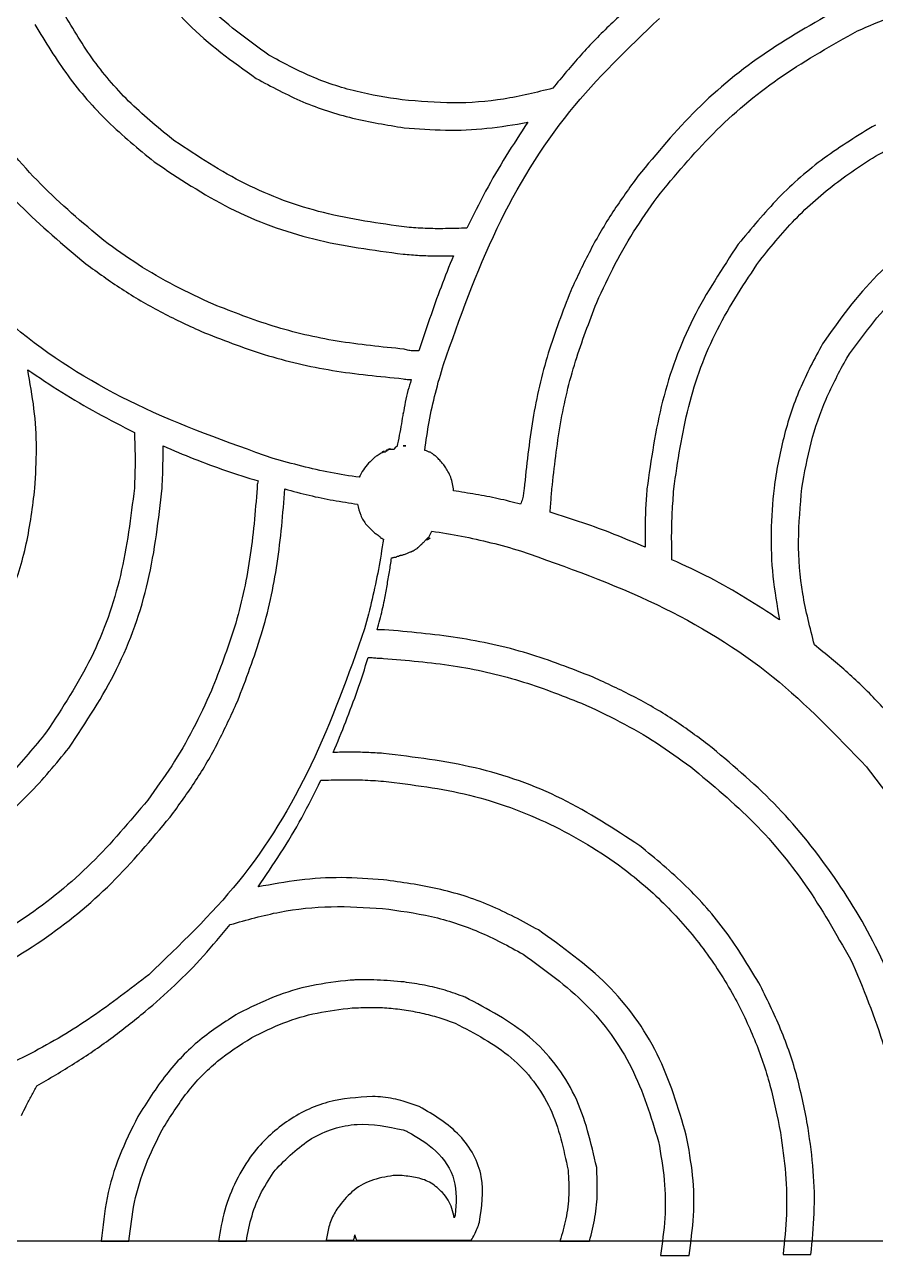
# Model space of a CAD drawing. Extents: x 0 to 371, y 0 to 260.
# Drawn here: x 217.05 to 242.17, y 0.24 to 36.57 of the extents above; entities that cross this region are included whole.
import ezdxf

# ---------------------------------------------------------------- set-up
doc = ezdxf.new("R2010")
doc.units = 0
doc.layers.add('Layer_1', color=7, linetype='CONTINUOUS')

msp = doc.modelspace()

# ---------------------------------------------------------------- linework, layer by layer
at = {"layer": 'Layer_1', "color": 7}
for points in [[(0.02646, 259.95312), (370.443122, 259.95312), (370.443122, 0.661457), (0.02646, 0.661457)], [(221.138954, 24.130001)], [(227.750436, 24.005462)], [(227.753537, 23.99771)], [(227.858957, 24.05042)], [(228.229477, 24.130001), (228.309059, 24.130001), (228.229477, 24.130001)], [(227.673955, 23.971354)], [(224.737184, 22.859795)], [(229.023227, 21.404587)], [(227.065207, 8.371273)], [(227.32824, 4.929623)]]:
    msp.add_lwpolyline(points, close=True, dxfattribs=at)
for points in [[(228.229477, 25.082398), (228.229477, 25.108753)], [(227.964894, 24.024065), (227.938539, 24.024065), (227.912184, 24.024065), (227.885829, 24.024065), (227.858957, 24.024065)], [(228.890936, 23.99771), (228.86458, 23.99771)], [(227.673955, 23.944999), (227.6476, 23.944999)], [(229.261455, 23.759481), (229.181874, 23.839063)], [(229.711041, 22.807085), (229.711041, 22.859795)], [(228.996872, 21.457813), (229.076453, 21.61646)], [(228.679578, 21.140003), (228.758644, 21.219585)], [(228.86458, 21.325521), (228.944162, 21.404587)], [(227.885829, 20.82271), (227.912184, 20.82271)], [(228.150412, 20.902291), (228.176767, 20.902291)], [(228.44135, 21.007712), (228.467705, 21.007712)], [(227.673955, 18.706043), (227.462082, 18.706043)], [(228.705934, 4.630416), (228.229477, 4.789063)], [(228.203122, 2.592815), (227.938539, 2.592815)], [(226.033745, 1.084896), (225.954164, 0.688021), (226.774269, 0.688021)], [(219.313225, 0.661666), (220.133331, 0.661666)], [(222.779164, 0.661666), (223.599269, 0.661666)], [(226.85385, 0.688021), (228.150412, 0.688021), (230.240207, 0.688021)], [(232.859686, 0.661666), (233.733017, 0.661666)], [(235.823328, 0.23792), (236.669789, 0.23792)], [(239.447914, 0.264791), (240.268019, 0.264791)]]:
    msp.add_lwpolyline(points, dxfattribs=at)
for points, knots in [([(224.260727, 35.665731), (223.618998, 36.129403), (222.351587, 37.04515), (220.94539, 38.972562), (220.492535, 40.453548), (220.265622, 41.195626)], [0, 0, 0, 0, 2.366487, 4.673792, 6.990994, 6.990994, 6.990994, 6.990994]), ([(219.524583, 41.036979), (219.771754, 40.220395), (220.263541, 38.595669), (221.793268, 36.474967), (223.185247, 35.481204), (223.890207, 34.977918)], [0, 0, 0, 0, 2.548266, 5.070183, 7.657964, 7.657964, 7.657964, 7.657964]), ([(241.644162, 36.380416), (242.314781, 36.667458), (243.689442, 37.255848), (245.933639, 37.739263), (247.483323, 37.82412), (248.26908, 37.867147)], [0, 0, 0, 0, 2.184858, 4.4786, 6.837881, 6.837881, 6.837881, 6.837881]), ([(235.294162, 37.411878), (234.979268, 37.13755), (234.344707, 36.584734), (233.460441, 35.6731), (232.919631, 35.016412), (232.648328, 34.686979)], [0, 0, 0, 0, 1.252549, 2.524089, 3.804093, 3.804093, 3.804093, 3.804093]), ([(241.273642, 37.12094), (240.486334, 36.683778), (238.923715, 35.816117), (236.845583, 34.123479), (235.720469, 32.767216), (235.16187, 32.093856)], [0, 0, 0, 0, 2.69884, 5.356551, 7.977118, 7.977118, 7.977118, 7.977118]), ([(221.482602, 33.125835), (221.043203, 33.483918), (220.170954, 34.194746), (219.057837, 35.470557), (218.486953, 36.430081), (218.201666, 36.909583)], [0, 0, 0, 0, 1.698781, 3.372238, 5.043883, 5.043883, 5.043883, 5.043883]), ([(229.420102, 26.537606), (229.902134, 27.898107), (230.835261, 30.531796), (232.970792, 34.050772), (234.873008, 35.868154), (235.796457, 36.75042)], [0, 0, 0, 0, 4.325799, 8.373986, 12.193383, 12.193383, 12.193383, 12.193383]), ([(217.355206, 36.565418), (217.66655, 36.052822), (218.288137, 35.029443), (219.481607, 33.666968), (220.408335, 32.901851), (220.87437, 32.517086)], [0, 0, 0, 0, 1.797007, 3.587655, 5.399073, 5.399073, 5.399073, 5.399073]), ([(235.823328, 31.591045), (236.360459, 32.23057), (237.440962, 33.517052), (239.416308, 35.130839), (240.898528, 35.962199), (241.644162, 36.380416)], [0, 0, 0, 0, 2.50194, 5.032952, 7.595052, 7.595052, 7.595052, 7.595052]), ([(219.392291, 30.189063), (218.752802, 30.726188), (217.466407, 31.806667), (215.852886, 33.78209), (215.021615, 35.26427), (214.603436, 36.009896)], [0, 0, 0, 0, 2.50184, 5.032695, 7.594725, 7.594725, 7.594725, 7.594725]), ([(213.836041, 35.613021), (214.275021, 34.825479), (215.146415, 33.262174), (216.844648, 31.19034), (218.194537, 30.060733), (218.863124, 29.501249)], [0, 0, 0, 0, 2.701851, 5.363294, 7.97507, 7.97507, 7.97507, 7.97507]), ([(228.203122, 34.342815), (227.744226, 34.415351), (226.824034, 34.560803), (225.490912, 35.002933), (224.670186, 35.445123), (224.260727, 35.665731)], [0, 0, 0, 0, 1.392508, 2.792299, 4.185934, 4.185934, 4.185934, 4.185934]), ([(223.890207, 34.977918), (224.343372, 34.734356), (225.250634, 34.246732), (226.728452, 33.76621), (227.746533, 33.603904), (228.255832, 33.52271)], [0, 0, 0, 0, 1.541296, 3.085767, 4.63181, 4.63181, 4.63181, 4.63181]), ([(232.648328, 34.686979), (232.166867, 34.566891), (231.202302, 34.326305), (229.701514, 34.216217), (228.704342, 34.300467), (228.203122, 34.342815)], [0, 0, 0, 0, 1.486843, 2.978759, 4.486519, 4.486519, 4.486519, 4.486519]), ([(238.7601, 29.60667), (239.117535, 30.045231), (239.827167, 30.915925), (241.114594, 32.009113), (242.451685, 32.876529), (243.817836, 33.521935), (245.167892, 33.984651), (246.099511, 34.170718), (246.565308, 34.263749)], [0, 0, 0, 0, 1.694248, 3.363666, 5.041543, 6.462724, 7.886535, 9.310269, 9.310269, 9.310269, 9.310269]), ([(228.255832, 33.52271), (228.663163, 33.490974), (229.477543, 33.427525), (230.703111, 33.479904), (231.506553, 33.614316), (231.907289, 33.681356)], [0, 0, 0, 0, 1.225051, 2.449256, 3.667467, 3.667467, 3.667467, 3.667467]), ([(231.907289, 33.681356), (231.689961, 33.350791), (231.252814, 32.685868), (230.647952, 31.645885), (230.288861, 30.92356), (230.107916, 30.559583)], [0, 0, 0, 0, 1.186723, 2.387057, 3.606243, 3.606243, 3.606243, 3.606243]), ([(242.173328, 33.602291), (241.660732, 33.290947), (240.637353, 32.669359), (239.274879, 31.47589), (238.509761, 30.549162), (238.124997, 30.083126)], [0, 0, 0, 0, 1.797007, 3.587655, 5.399073, 5.399073, 5.399073, 5.399073]), ([(228.335414, 30.585938), (227.509879, 30.699431), (225.871207, 30.924713), (223.531442, 31.782375), (222.163653, 32.679258), (221.482602, 33.125835)], [0, 0, 0, 0, 2.49587, 4.954257, 7.392288, 7.392288, 7.392288, 7.392288]), ([(220.87437, 32.517086), (221.602806, 32.031669), (223.065216, 31.057143), (225.581915, 30.141462), (227.34257, 29.909191), (228.229477, 29.792188)], [0, 0, 0, 0, 2.619823, 5.259568, 7.939077, 7.939077, 7.939077, 7.939077]), ([(235.16187, 32.093856), (234.910302, 31.746222), (234.401083, 31.04255), (233.736199, 29.909324), (233.364214, 29.109149), (233.177495, 28.707499)], [0, 0, 0, 0, 1.286898, 2.604908, 3.933251, 3.933251, 3.933251, 3.933251]), ([(233.944374, 28.363335), (234.120293, 28.745236), (234.470267, 29.504989), (235.099737, 30.585209), (235.583004, 31.25698), (235.823328, 31.591045)], [0, 0, 0, 0, 1.260981, 2.508592, 3.742754, 3.742754, 3.742754, 3.742754]), ([(246.671245, 31.511979), (245.854127, 31.26991), (244.225963, 30.787571), (242.109288, 29.247555), (241.115556, 27.852843), (240.612183, 27.146354)], [0, 0, 0, 0, 2.544261, 5.069616, 7.661989, 7.661989, 7.661989, 7.661989]), ([(230.107916, 30.559583), (229.897949, 30.552683), (229.487886, 30.539209), (228.896098, 30.541844), (228.515929, 30.571741), (228.335414, 30.585938)], [0, 0, 0, 0, 0.630268, 1.230909, 1.773971, 1.773971, 1.773971, 1.773971]), ([(241.326352, 26.723124), (241.790024, 27.364854), (242.705771, 28.632265), (244.633183, 30.038461), (246.114169, 30.491317), (246.856247, 30.718229)], [0, 0, 0, 0, 2.366487, 4.673792, 6.990994, 6.990994, 6.990994, 6.990994]), ([(222.620517, 28.310624), (222.238581, 28.486514), (221.478751, 28.836432), (220.398253, 29.465549), (219.726393, 29.948768), (219.392291, 30.189063)], [0, 0, 0, 0, 1.261043, 2.508744, 3.74294, 3.74294, 3.74294, 3.74294]), ([(224.393019, 23.759481), (223.032519, 24.241513), (220.398829, 25.17464), (216.879853, 27.310171), (215.062472, 29.212387), (214.180206, 30.135837)], [0, 0, 0, 0, 4.325799, 8.373986, 12.193383, 12.193383, 12.193383, 12.193383]), ([(228.229477, 29.792188), (228.390726, 29.777913), (228.716709, 29.749056), (229.211279, 29.739447), (229.543819, 29.739124), (229.711041, 29.738962)], [0, 0, 0, 0, 0.485499, 0.981492, 1.483198, 1.483198, 1.483198, 1.483198]), ([(238.124997, 30.083126), (237.65321, 29.369055), (236.702606, 27.930271), (235.797646, 25.461966), (235.550769, 23.731282), (235.426453, 22.859795)], [0, 0, 0, 0, 2.561757, 5.161691, 7.79882, 7.79882, 7.79882, 7.79882]), ([(218.863124, 29.501249), (219.2108, 29.249676), (219.914585, 28.740427), (221.048021, 28.075609), (221.848307, 27.703599), (222.249997, 27.516874)], [0, 0, 0, 0, 1.287007, 2.605232, 3.933695, 3.933695, 3.933695, 3.933695]), ([(229.711041, 29.738962), (229.587731, 29.43359), (229.34042, 28.821131), (229.005452, 27.884688), (228.799503, 27.252406), (228.696115, 26.934997)], [0, 0, 0, 0, 0.987907, 1.981362, 2.982816, 2.982816, 2.982816, 2.982816]), ([(236.220203, 22.859795), (236.33903, 23.675882), (236.57448, 25.292919), (237.419117, 27.601838), (238.314879, 28.941043), (238.7601, 29.60667)], [0, 0, 0, 0, 2.47089, 4.895949, 7.292382, 7.292382, 7.292382, 7.292382]), ([(233.177495, 28.707499), (232.941887, 28.099225), (232.46409, 26.865684), (232.014388, 24.897503), (231.873028, 23.545376), (231.801352, 22.859795)], [0, 0, 0, 0, 1.955124, 3.964862, 6.031996, 6.031996, 6.031996, 6.031996]), ([(232.621457, 22.859795), (232.693174, 23.503917), (232.834888, 24.776716), (233.273558, 26.626763), (233.722966, 27.790167), (233.944374, 28.363335)], [0, 0, 0, 0, 1.943386, 3.84017, 5.682105, 5.682105, 5.682105, 5.682105]), ([(228.255832, 26.987708), (227.594448, 27.052356), (226.288681, 27.17999), (224.391929, 27.617488), (223.20464, 28.082062), (222.620517, 28.310624)], [0, 0, 0, 0, 1.992577, 3.933933, 5.813998, 5.813998, 5.813998, 5.813998]), ([(222.249997, 27.516874), (222.871285, 27.272401), (224.133061, 26.7759), (226.146438, 26.312876), (227.530414, 26.180992), (228.229477, 26.114376)], [0, 0, 0, 0, 2.001114, 4.064071, 6.169655, 6.169655, 6.169655, 6.169655]), ([(228.696115, 26.934997), (228.644682, 26.93521), (228.54353, 26.935627), (228.39429, 26.944899), (228.301206, 26.973679), (228.255832, 26.987708)], [0, 0, 0, 0, 0.154455, 0.303766, 0.445764, 0.445764, 0.445764, 0.445764]), ([(240.612183, 27.146354), (240.375053, 26.703989), (239.90049, 25.818696), (239.434554, 24.377753), (239.16296, 22.958909), (239.073601, 21.585466), (239.117811, 20.279628), (239.267336, 19.424068), (239.341977, 18.996982)], [0, 0, 0, 0, 1.503159, 3.008232, 4.52133, 5.826733, 7.130292, 8.429636, 8.429636, 8.429636, 8.429636]), ([(228.86458, 23.99771), (228.90525, 24.280496), (228.987051, 24.849277), (229.173253, 25.697786), (229.337416, 26.256296), (229.420102, 26.537606)], [0, 0, 0, 0, 0.856909, 1.723537, 2.60302, 2.60302, 2.60302, 2.60302]), ([(240.003435, 22.886666), (240.082803, 23.334451), (240.241507, 24.229846), (240.684647, 25.524543), (241.112802, 26.324254), (241.326352, 26.723124)], [0, 0, 0, 0, 1.363155, 2.725773, 4.081693, 4.081693, 4.081693, 4.081693]), ([(217.355206, 22.886666), (217.378157, 23.276509), (217.424087, 24.056642), (217.349924, 25.228106), (217.212094, 25.995911), (217.143333, 26.37896)], [0, 0, 0, 0, 1.170859, 2.343057, 3.510053, 3.510053, 3.510053, 3.510053]), ([(217.143333, 26.37896), (217.475735, 26.15437), (218.144721, 25.702365), (219.199081, 25.089252), (219.926098, 24.715148), (220.291977, 24.526876)], [0, 0, 0, 0, 1.203234, 2.421602, 3.655967, 3.655967, 3.655967, 3.655967]), ([(228.229477, 26.114376), (228.255785, 26.107269), (228.307809, 26.093215), (228.388244, 26.088168), (228.441252, 26.08807), (228.467705, 26.088021)], [0, 0, 0, 0, 0.081549, 0.161265, 0.240673, 0.240673, 0.240673, 0.240673]), ([(228.467705, 26.088021), (228.434057, 25.979927), (228.366079, 25.761551), (228.287597, 25.425386), (228.24889, 25.19696), (228.229477, 25.082398)], [0, 0, 0, 0, 0.339555, 0.685981, 1.034528, 1.034528, 1.034528, 1.034528]), ([(228.229477, 25.108753), (228.211637, 25.00032), (228.175281, 24.779338), (228.117928, 24.443418), (228.069149, 24.21778), (228.044475, 24.103646)], [0, 0, 0, 0, 0.329686, 0.671879, 1.022149, 1.022149, 1.022149, 1.022149]), ([(220.291977, 24.526876), (220.299023, 24.342044), (220.313035, 23.974447), (220.313301, 23.42733), (220.299035, 23.065619), (220.291977, 22.886666)], [0, 0, 0, 0, 0.554872, 1.103538, 1.64078, 1.64078, 1.64078, 1.64078]), ([(221.112083, 22.886666), (221.119238, 23.021521), (221.133749, 23.295007), (221.138657, 23.709668), (221.138854, 23.989238), (221.138954, 24.130001)], [0, 0, 0, 0, 0.405094, 0.821528, 1.24383, 1.24383, 1.24383, 1.24383]), ([(221.138954, 24.130001), (221.441041, 24.001062), (222.047971, 23.742009), (222.983606, 23.396764), (223.62176, 23.198142), (223.943434, 23.098023)], [0, 0, 0, 0, 0.985276, 1.979536, 2.990115, 2.990115, 2.990115, 2.990115]), ([(227.858957, 24.024065), (227.850487, 24.023915), (227.834848, 24.023639), (227.821324, 24.024811), (227.791708, 24.019048), (227.801065, 24.021963), (227.802857, 24.023511), (227.808001, 24.024344), (227.802467, 24.023479), (227.800272, 24.021965), (227.797855, 24.0213), (227.796579, 24.020831), (227.796276, 24.020585), (227.795862, 24.020419), (227.795384, 24.020308), (227.794885, 24.02008), (227.789623, 24.018563), (227.779386, 24.016152), (227.766095, 24.008165), (227.750121, 23.998732), (227.750582, 23.978428), (227.736222, 23.971979), (227.719575, 23.97185), (227.711625, 23.95315), (227.692309, 23.944286), (227.680562, 23.944743), (227.673955, 23.944999)], [0, 0, 0, 0, 0.023659, 0.043681, 0.06113, 0.064133, 0.067099, 0.070005, 0.073174, 0.076559, 0.079844, 0.080226, 0.080621, 0.081001, 0.081549, 0.082093, 0.082637, 0.097967, 0.113164, 0.12974, 0.149594, 0.164215, 0.171247, 0.198222, 0.21345, 0.233018, 0.233018, 0.233018, 0.233018]), ([(227.750436, 24.005462), (227.747296, 24.006524), (227.740188, 24.008928), (227.734139, 24.003331), (227.723213, 23.996066), (227.736109, 23.999161), (227.742251, 24.001867), (227.747691, 24.004256), (227.750436, 24.005462)], [0, 0, 0, 0, 0.009135, 0.020682, 0.02688, 0.034898, 0.043384, 0.052031, 0.052031, 0.052031, 0.052031]), ([(227.753537, 23.99771), (227.755515, 23.999215), (227.762261, 24.004347), (227.771992, 24.011796), (227.805054, 24.02304), (227.776889, 24.015599), (227.768707, 24.010562), (227.746722, 24.009159), (227.752014, 24.003589), (227.753329, 24.00108), (227.75346, 23.998953), (227.753537, 23.99771)], [0, 0, 0, 0, 0.007288, 0.024856, 0.046711, 0.061893, 0.077315, 0.092996, 0.09527, 0.097879, 0.101547, 0.101547, 0.101547, 0.101547]), ([(227.858957, 24.05042), (227.84962, 24.048619), (227.830274, 24.044887), (227.811989, 24.030256), (227.764401, 24.021077), (227.811989, 24.030256), (227.830274, 24.044887), (227.84962, 24.048619), (227.858957, 24.05042)], [0, 0, 0, 0, 0.027249, 0.056458, 0.083707, 0.110956, 0.140165, 0.167414, 0.167414, 0.167414, 0.167414]), ([(228.044475, 24.103646), (228.035346, 24.103581), (228.0147, 24.103435), (227.981952, 24.074141), (227.971599, 24.043749), (227.964894, 24.024065)], [0, 0, 0, 0, 0.02668, 0.060339, 0.122216, 0.122216, 0.122216, 0.122216]), ([(229.023227, 23.944999), (229.007534, 23.946502), (228.976837, 23.94944), (228.934629, 23.973842), (228.906273, 23.989332), (228.890936, 23.99771)], [0, 0, 0, 0, 0.046711, 0.09137, 0.143979, 0.143979, 0.143979, 0.143979]), ([(226.932916, 23.20396), (226.65001, 23.246249), (226.080878, 23.331323), (225.235406, 23.528418), (224.674722, 23.682211), (224.393019, 23.759481)], [0, 0, 0, 0, 0.857836, 1.725739, 2.602112, 2.602112, 2.602112, 2.602112]), ([(227.6476, 23.944999), (227.623288, 23.934625), (227.57693, 23.914844), (227.517871, 23.875248), (227.474922, 23.839493), (227.432803, 23.833155), (227.408134, 23.810485), (227.334482, 23.737797), (227.201828, 23.622112), (227.046874, 23.427421), (226.971316, 23.279259), (226.932916, 23.20396)], [0, 0, 0, 0, 0.078998, 0.150632, 0.214077, 0.241619, 0.274515, 0.311244, 0.554529, 0.799412, 1.052488, 1.052488, 1.052488, 1.052488]), ([(227.673955, 23.971354), (227.665468, 23.971162), (227.65009, 23.970815), (227.628166, 23.968535), (227.61387, 23.937426), (227.643402, 23.950991), (227.653115, 23.966688), (227.666767, 23.969745), (227.673955, 23.971354)], [0, 0, 0, 0, 0.025443, 0.046097, 0.066254, 0.086959, 0.105574, 0.126279, 0.126279, 0.126279, 0.126279]), ([(229.181874, 23.839063), (229.174825, 23.840457), (229.161439, 23.843106), (229.149822, 23.861733), (229.121482, 23.863802), (229.102394, 23.895543), (229.066021, 23.920814), (229.038429, 23.936408), (229.023227, 23.944999)], [0, 0, 0, 0, 0.020705, 0.03932, 0.060025, 0.098199, 0.140845, 0.193164, 0.193164, 0.193164, 0.193164]), ([(229.526039, 23.415833), (229.499907, 23.45772), (229.448754, 23.539715), (229.360762, 23.655287), (229.294796, 23.7245), (229.261455, 23.759481)], [0, 0, 0, 0, 0.148072, 0.289855, 0.434751, 0.434751, 0.434751, 0.434751]), ([(229.711041, 22.859795), (229.700658, 22.927731), (229.680466, 23.059851), (229.622531, 23.24979), (229.557929, 23.360956), (229.526039, 23.415833)], [0, 0, 0, 0, 0.206158, 0.400933, 0.590822, 0.590822, 0.590822, 0.590822]), ([(215.873642, 18.176876), (216.132844, 18.664975), (216.651247, 19.641169), (217.150083, 21.236172), (217.286718, 22.335588), (217.355206, 22.886666)], [0, 0, 0, 0, 1.655747, 3.311482, 4.975489, 4.975489, 4.975489, 4.975489]), ([(220.291977, 22.886666), (220.185055, 22.021914), (219.972446, 20.302401), (219.108543, 17.837075), (218.167427, 16.402944), (217.69937, 15.68969)], [0, 0, 0, 0, 2.61027, 5.190383, 7.743212, 7.743212, 7.743212, 7.743212]), ([(218.360829, 15.213749), (218.862196, 15.972693), (219.869917, 17.498126), (220.79918, 20.126069), (221.007329, 21.96247), (221.112083, 22.886666)], [0, 0, 0, 0, 2.72216, 5.471392, 8.25676, 8.25676, 8.25676, 8.25676]), ([(223.917079, 22.886666), (223.859569, 22.183771), (223.746223, 20.798417), (223.30267, 18.7829), (222.809979, 17.52586), (222.567291, 16.90667)], [0, 0, 0, 0, 2.114592, 4.167705, 6.160756, 6.160756, 6.160756, 6.160756]), ([(223.943434, 23.098023), (223.936361, 23.074052), (223.922968, 23.028658), (223.916954, 22.957212), (223.917036, 22.910804), (223.917079, 22.886666)], [0, 0, 0, 0, 0.074783, 0.141618, 0.214059, 0.214059, 0.214059, 0.214059]), ([(240.373955, 18.256458), (240.245178, 18.757557), (239.986975, 19.762278), (239.860576, 21.326669), (239.955717, 22.365586), (240.003435, 22.886666)], [0, 0, 0, 0, 1.550462, 3.108724, 4.676749, 4.676749, 4.676749, 4.676749]), ([(223.334686, 16.589376), (223.586313, 17.23944), (224.098037, 18.561444), (224.559842, 20.674103), (224.677634, 22.125865), (224.737184, 22.859795)], [0, 0, 0, 0, 2.089101, 4.248504, 6.456336, 6.456336, 6.456336, 6.456336]), ([(224.737184, 22.859795), (224.974599, 22.794554), (225.446418, 22.664899), (226.16333, 22.522067), (226.641827, 22.447405), (226.880205, 22.41021)], [0, 0, 0, 0, 0.738448, 1.467523, 2.191318, 2.191318, 2.191318, 2.191318]), ([(231.695416, 22.41021), (231.475519, 22.466745), (231.03815, 22.579192), (230.373842, 22.700481), (229.931636, 22.771605), (229.711041, 22.807085)], [0, 0, 0, 0, 0.680934, 1.354363, 2.024705, 2.024705, 2.024705, 2.024705]), ([(231.801352, 22.859795), (231.794004, 22.813175), (231.778659, 22.715814), (231.757755, 22.561816), (231.716764, 22.462128), (231.695416, 22.41021)], [0, 0, 0, 0, 0.141731, 0.295991, 0.463645, 0.463645, 0.463645, 0.463645]), ([(232.568747, 22.171981), (232.575927, 22.250973), (232.590097, 22.406864), (232.5995, 22.636727), (232.614261, 22.786685), (232.621457, 22.859795)], [0, 0, 0, 0, 0.237922, 0.469539, 0.689887, 0.689887, 0.689887, 0.689887]), ([(235.426453, 22.859795), (235.41218, 22.674025), (235.38336, 22.298935), (235.373618, 21.72505), (235.373359, 21.337614), (235.373227, 21.140003)], [0, 0, 0, 0, 0.558832, 1.128345, 1.721211, 1.721211, 1.721211, 1.721211]), ([(236.166977, 20.769999), (236.16161, 21.00547), (236.150965, 21.472534), (236.172549, 22.169709), (236.204355, 22.630289), (236.220203, 22.859795)], [0, 0, 0, 0, 0.706495, 1.401353, 2.091496, 2.091496, 2.091496, 2.091496]), ([(226.880205, 22.41021), (226.906141, 22.299742), (226.957474, 22.081101), (227.135844, 21.789293), (227.300395, 21.639141), (227.383017, 21.563749)], [0, 0, 0, 0, 0.338897, 0.670753, 1.005416, 1.005416, 1.005416, 1.005416]), ([(235.373227, 21.140003), (235.07114, 21.268942), (234.46421, 21.527996), (233.528575, 21.87324), (232.890421, 22.071862), (232.568747, 22.171981)], [0, 0, 0, 0, 0.985276, 1.979536, 2.990115, 2.990115, 2.990115, 2.990115]), ([(227.383017, 21.563749), (227.40094, 21.553063), (227.437739, 21.531123), (227.486942, 21.490439), (227.52374, 21.468499), (227.541664, 21.457813)], [0, 0, 0, 0, 0.062524, 0.128366, 0.19089, 0.19089, 0.19089, 0.19089]), ([(227.541664, 21.457813), (227.543444, 21.448968), (227.547075, 21.430937), (227.567604, 21.410123), (227.592277, 21.405008), (227.614878, 21.400382), (227.627117, 21.382433), (227.640543, 21.379679), (227.6476, 21.378231)], [0, 0, 0, 0, 0.026718, 0.054471, 0.081101, 0.101932, 0.12073, 0.141561, 0.141561, 0.141561, 0.141561]), ([(228.944162, 21.404587), (228.952172, 21.411555), (228.966144, 21.423709), (228.991231, 21.435314), (228.99507, 21.450626), (228.996872, 21.457813)], [0, 0, 0, 0, 0.032151, 0.056079, 0.077242, 0.077242, 0.077242, 0.077242]), ([(229.076453, 21.61646), (229.367907, 21.568703), (229.95339, 21.472766), (230.828465, 21.281858), (231.405217, 21.117354), (231.695416, 21.034583)], [0, 0, 0, 0, 0.885956, 1.779741, 2.684897, 2.684897, 2.684897, 2.684897]), ([(227.6476, 21.378231), (227.600088, 21.080552), (227.505327, 20.486839), (227.319244, 19.604091), (227.167863, 19.023201), (227.092079, 18.732398)], [0, 0, 0, 0, 0.904256, 1.803509, 2.704986, 2.704986, 2.704986, 2.704986]), ([(228.467705, 21.007712), (228.474737, 21.009195), (228.488133, 21.012022), (228.499991, 21.03026), (228.520428, 21.034661), (228.540961, 21.038639), (228.552921, 21.057211), (228.578991, 21.059306), (228.598327, 21.082093), (228.62569, 21.094432), (228.652496, 21.103561), (228.653169, 21.118381), (228.656432, 21.121417), (228.660703, 21.126719), (228.66622, 21.133752), (228.674033, 21.138095), (228.678322, 21.139571), (228.679578, 21.140003)], [0, 0, 0, 0, 0.02075, 0.039535, 0.060285, 0.081116, 0.099914, 0.120745, 0.153576, 0.183201, 0.216031, 0.220906, 0.224848, 0.228851, 0.241529, 0.251156, 0.255144, 0.255144, 0.255144, 0.255144]), ([(228.758644, 21.219585), (228.765782, 21.22145), (228.780991, 21.225425), (228.793549, 21.249258), (228.805939, 21.274194), (228.834868, 21.277377), (228.845282, 21.303719), (228.857551, 21.31758), (228.86458, 21.325521)], [0, 0, 0, 0, 0.021163, 0.045091, 0.077242, 0.098331, 0.12232, 0.154496, 0.154496, 0.154496, 0.154496]), ([(229.023227, 21.404587), (229.011942, 21.397105), (228.988526, 21.381582), (228.957092, 21.377074), (228.899573, 21.344943), (228.953387, 21.360893), (228.979581, 21.381682), (229.007335, 21.396247), (229.023227, 21.404587)], [0, 0, 0, 0, 0.038651, 0.080194, 0.118845, 0.147392, 0.18604, 0.237816, 0.237816, 0.237816, 0.237816]), ([(227.462082, 18.706043), (227.488487, 18.803003), (227.541171, 18.996465), (227.615352, 19.286856), (227.683558, 19.622406), (227.752102, 19.99939), (227.826688, 20.413238), (227.866329, 20.687699), (227.885829, 20.82271)], [0, 0, 0, 0, 0.301481, 0.601541, 0.89892, 1.328444, 1.751103, 2.160308, 2.160308, 2.160308, 2.160308]), ([(227.912184, 20.82271), (227.922994, 20.829669), (227.945083, 20.84389), (227.982066, 20.850564), (228.019808, 20.843066), (228.041653, 20.869725), (228.069924, 20.877079), (228.093954, 20.870111), (228.107954, 20.886106), (228.125159, 20.897116), (228.141677, 20.900501), (228.150412, 20.902291)], [0, 0, 0, 0, 0.038178, 0.078011, 0.11137, 0.143641, 0.170818, 0.197213, 0.207761, 0.231369, 0.25786, 0.25786, 0.25786, 0.25786]), ([(228.176767, 20.902291), (228.205501, 20.911362), (228.265328, 20.930248), (228.356259, 20.959666), (228.413048, 20.991731), (228.44135, 21.007712)], [0, 0, 0, 0, 0.090462, 0.188349, 0.285605, 0.285605, 0.285605, 0.285605]), ([(231.695416, 21.034583), (233.055963, 20.552509), (235.689801, 19.61928), (239.208921, 17.483535), (241.026432, 15.581202), (241.908745, 14.657712)], [0, 0, 0, 0, 4.325973, 8.374502, 12.194088, 12.194088, 12.194088, 12.194088]), ([(239.341977, 18.996982), (239.011021, 19.214431), (238.34324, 19.653184), (237.287522, 20.255359), (236.54407, 20.596809), (236.166977, 20.769999)], [0, 0, 0, 0, 1.187923, 2.39691, 3.641322, 3.641322, 3.641322, 3.641322]), ([(227.092079, 18.732398), (226.610012, 17.37189), (225.676807, 14.738159), (223.540989, 11.219252), (221.638692, 9.401855), (220.715208, 8.519585)], [0, 0, 0, 0, 4.325848, 8.374167, 12.193656, 12.193656, 12.193656, 12.193656]), ([(233.838953, 17.303545), (233.200017, 17.553463), (231.902192, 18.061104), (229.823498, 18.513172), (228.39667, 18.641196), (227.673955, 18.706043)], [0, 0, 0, 0, 2.055861, 4.175921, 6.351989, 6.351989, 6.351989, 6.351989]), ([(243.09937, 15.610624), (242.826829, 15.925334), (242.277648, 16.559488), (241.370729, 17.449584), (240.708079, 17.985989), (240.373955, 18.256458)], [0, 0, 0, 0, 1.248722, 2.516229, 3.805333, 3.805333, 3.805333, 3.805333]), ([(226.166037, 15.081458), (226.28967, 15.384085), (226.538887, 15.99411), (226.894026, 16.925572), (227.095802, 17.564107), (227.197499, 17.885938)], [0, 0, 0, 0, 0.980759, 1.976982, 2.98933, 2.98933, 2.98933, 2.98933]), ([(227.197499, 17.885938), (227.248203, 17.884372), (227.347806, 17.881294), (227.497294, 17.864226), (227.596897, 17.861149), (227.6476, 17.859583)], [0, 0, 0, 0, 0.152124, 0.298834, 0.450958, 0.450958, 0.450958, 0.450958]), ([(227.6476, 17.859583), (228.335082, 17.801993), (229.691296, 17.688385), (231.661276, 17.252172), (232.890755, 16.772383), (233.494789, 16.536666)], [0, 0, 0, 0, 2.068543, 4.080667, 6.023912, 6.023912, 6.023912, 6.023912]), ([(237.22531, 15.31917), (236.878428, 15.575774), (236.178934, 16.093221), (235.04001, 16.750004), (234.24039, 17.118532), (233.838953, 17.303545)], [0, 0, 0, 0, 1.293676, 2.60872, 3.93451, 3.93451, 3.93451, 3.93451]), ([(222.567291, 16.90667), (222.391407, 16.524775), (222.041513, 15.765055), (221.41233, 14.684767), (220.929142, 14.01302), (220.688852, 13.67896)], [0, 0, 0, 0, 1.260923, 2.508409, 3.742495, 3.742495, 3.742495, 3.742495]), ([(221.350311, 13.176148), (221.60641, 13.527655), (222.120944, 14.233876), (222.784426, 15.377731), (223.150286, 16.183337), (223.334686, 16.589376)], [0, 0, 0, 0, 1.304167, 2.620229, 3.957614, 3.957614, 3.957614, 3.957614]), ([(233.494789, 16.536666), (233.87669, 16.360747), (234.636443, 16.010774), (235.716663, 15.381304), (236.388434, 14.898036), (236.722499, 14.657712)], [0, 0, 0, 0, 1.260981, 2.508592, 3.742754, 3.742754, 3.742754, 3.742754]), ([(217.69937, 15.68969), (217.341895, 15.251122), (216.632163, 14.380388), (215.344495, 13.28728), (214.007356, 12.419878), (212.641301, 11.774551), (211.291385, 11.312101), (210.359911, 11.12612), (209.894162, 11.033126)], [0, 0, 0, 0, 1.694336, 3.363942, 5.041931, 6.462934, 7.88643, 9.310004, 9.310004, 9.310004, 9.310004]), ([(243.733957, 0.264791), (243.780046, 1.317185), (243.871175, 3.398025), (243.368475, 6.434243), (242.369811, 9.181507), (240.9216, 11.548063), (239.248749, 13.632554), (237.895542, 14.760506), (237.22531, 15.31917)], [0, 0, 0, 0, 3.153481, 6.235204, 9.163737, 11.865588, 14.527031, 17.138807, 17.138807, 17.138807, 17.138807]), ([(214.312497, 11.694585), (214.825093, 12.005929), (215.848472, 12.627516), (217.210947, 13.820986), (217.976064, 14.747714), (218.360829, 15.213749)], [0, 0, 0, 0, 1.797007, 3.587655, 5.399073, 5.399073, 5.399073, 5.399073]), ([(227.6476, 15.054587), (227.482364, 15.063288), (227.154003, 15.08058), (226.659897, 15.097671), (226.331306, 15.086883), (226.166037, 15.081458)], [0, 0, 0, 0, 0.496432, 0.986522, 1.482459, 1.482459, 1.482459, 1.482459]), ([(235.21458, 12.329688), (234.464328, 12.822388), (232.956132, 13.812838), (230.36462, 14.724482), (228.556469, 14.944164), (227.6476, 15.054587)], [0, 0, 0, 0, 2.686007, 5.399548, 8.142009, 8.142009, 8.142009, 8.142009]), ([(236.722499, 14.657712), (237.362699, 14.125199), (238.653737, 13.051325), (240.261768, 11.069664), (241.093453, 9.584205), (241.51187, 8.836878)], [0, 0, 0, 0, 2.494116, 5.029675, 7.596818, 7.596818, 7.596818, 7.596818]), ([(241.908745, 14.657712), (242.334157, 14.106869), (243.188309, 13.000874), (244.273773, 11.182148), (244.84711, 9.887249), (245.136455, 9.233753)], [0, 0, 0, 0, 2.086879, 4.19008, 6.332929, 6.332929, 6.332929, 6.332929]), ([(223.943434, 11.112708), (224.169522, 11.443312), (224.624444, 12.108537), (225.251659, 13.155421), (225.613092, 13.89005), (225.795517, 14.260837)], [0, 0, 0, 0, 1.201479, 2.417555, 3.656841, 3.656841, 3.656841, 3.656841]), ([(225.795517, 14.260837), (226.000611, 14.267819), (226.412695, 14.281849), (227.030872, 14.277091), (227.442562, 14.248648), (227.6476, 14.234482)], [0, 0, 0, 0, 0.615627, 1.236946, 1.853412, 1.853412, 1.853412, 1.853412]), ([(227.6476, 14.234482), (228.500352, 14.129729), (230.192043, 13.921921), (232.591283, 13.035015), (234.529868, 11.878956), (236.014692, 10.592472), (237.116081, 9.315753), (237.97954, 7.976828), (238.626943, 6.61636), (239.09193, 5.266754), (239.27583, 4.332801), (239.368332, 3.863021)], [0, 0, 0, 0, 2.570323, 5.099017, 7.607718, 9.302053, 10.97166, 12.649648, 14.065342, 15.48327, 16.918325, 16.918325, 16.918325, 16.918325]), ([(220.688852, 13.67896), (220.151727, 13.039471), (219.071248, 11.753076), (217.095825, 10.139555), (215.613646, 9.308284), (214.868019, 8.890105)], [0, 0, 0, 0, 2.50184, 5.032695, 7.594725, 7.594725, 7.594725, 7.594725]), ([(215.238539, 8.149065), (216.026081, 8.588045), (217.589386, 9.459439), (219.66122, 11.157672), (220.790827, 12.507561), (221.350311, 13.176148)], [0, 0, 0, 0, 2.701851, 5.363294, 7.97507, 7.97507, 7.97507, 7.97507]), ([(238.733745, 8.281357), (238.422401, 8.793953), (237.800814, 9.817332), (236.607344, 11.179806), (235.680616, 11.944924), (235.21458, 12.329688)], [0, 0, 0, 0, 1.797007, 3.587655, 5.399073, 5.399073, 5.399073, 5.399073]), ([(227.6476, 11.324065), (227.233686, 11.354181), (226.407637, 11.414284), (225.163688, 11.339834), (224.350473, 11.18847), (223.943434, 11.112708)], [0, 0, 0, 0, 1.244147, 2.482945, 3.724377, 3.724377, 3.724377, 3.724377]), ([(232.224582, 9.842501), (231.752131, 10.100234), (230.80616, 10.616281), (229.252203, 11.101947), (228.183002, 11.249952), (227.6476, 11.324065)], [0, 0, 0, 0, 1.611777, 3.227193, 4.847462, 4.847462, 4.847462, 4.847462]), ([(223.123329, 10.001148), (223.608802, 10.138815), (224.582723, 10.414993), (226.102408, 10.572614), (227.115134, 10.509264), (227.621245, 10.477605)], [0, 0, 0, 0, 1.512074, 3.033414, 4.553238, 4.553238, 4.553238, 4.553238]), ([(227.621245, 10.477605), (228.104378, 10.412336), (229.072007, 10.281615), (230.479247, 9.829872), (231.342147, 9.362684), (231.774997, 9.128333)], [0, 0, 0, 0, 1.460968, 2.926058, 4.400683, 4.400683, 4.400683, 4.400683]), ([(220.609787, 7.434896), (220.907246, 7.691716), (221.507957, 8.210357), (222.345595, 9.071092), (222.862946, 9.689768), (223.123329, 10.001148)], [0, 0, 0, 0, 1.178583, 2.380117, 3.597619, 3.597619, 3.597619, 3.597619]), ([(236.590207, 3.78344), (236.348138, 4.600558), (235.865799, 6.228722), (234.325783, 8.345397), (232.931071, 9.339129), (232.224582, 9.842501)], [0, 0, 0, 0, 2.544261, 5.069616, 7.661989, 7.661989, 7.661989, 7.661989]), ([(231.774997, 9.128333), (232.416727, 8.664661), (233.684137, 7.748914), (235.090334, 5.821502), (235.54319, 4.340516), (235.770102, 3.598438)], [0, 0, 0, 0, 2.366487, 4.673792, 6.990994, 6.990994, 6.990994, 6.990994]), ([(241.51187, 8.836878), (241.869981, 7.970005), (242.604962, 6.190845), (243.049596, 3.264033), (242.959445, 1.272164), (242.913852, 0.264791)], [0, 0, 0, 0, 2.806581, 5.760191, 8.782432, 8.782432, 8.782432, 8.782432]), ([(220.715208, 8.519585), (220.164364, 8.094172), (219.05837, 7.240021), (217.239643, 6.154557), (215.944744, 5.58122), (215.291249, 5.291875)], [0, 0, 0, 0, 2.086879, 4.19008, 6.332929, 6.332929, 6.332929, 6.332929]), ([(226.668332, 8.360938), (226.284466, 8.317182), (225.518297, 8.229848), (224.402825, 7.892438), (223.709278, 7.552405), (223.361041, 7.38167)], [0, 0, 0, 0, 1.157468, 2.310219, 3.472746, 3.472746, 3.472746, 3.472746]), ([(227.065207, 8.371273), (227.021109, 8.370941), (226.932898, 8.370278), (226.800584, 8.366893), (226.712424, 8.362923), (226.668332, 8.360938)], [0, 0, 0, 0, 0.132299, 0.264635, 0.397042, 0.397042, 0.397042, 0.397042]), ([(228.255832, 8.307712), (228.123606, 8.319936), (227.859444, 8.344358), (227.462354, 8.367325), (227.197528, 8.369957), (227.065207, 8.371273)], [0, 0, 0, 0, 0.398362, 0.79585, 1.192789, 1.192789, 1.192789, 1.192789]), ([(230.055205, 7.858127), (229.859846, 7.930471), (229.470779, 8.074549), (228.866013, 8.217125), (228.45883, 8.277575), (228.255832, 8.307712)], [0, 0, 0, 0, 0.624497, 1.243715, 1.85933, 1.85933, 1.85933, 1.85933]), ([(240.188953, 3.995313), (240.092191, 4.493866), (239.899104, 5.488724), (239.407199, 6.928585), (238.957829, 7.831238), (238.733745, 8.281357)], [0, 0, 0, 0, 1.522447, 3.038028, 4.545521, 4.545521, 4.545521, 4.545521]), ([(233.944374, 2.831043), (233.778858, 3.555492), (233.449584, 4.996694), (232.038802, 6.820761), (230.721313, 7.509771), (230.055205, 7.858127)], [0, 0, 0, 0, 2.212244, 4.400991, 6.639219, 6.639219, 6.639219, 6.639219]), ([(217.407916, 5.238648), (217.783402, 5.457266), (218.53305, 5.89373), (219.6041, 6.626297), (220.275664, 7.166252), (220.609787, 7.434896)], [0, 0, 0, 0, 1.303242, 2.601889, 3.88777, 3.88777, 3.88777, 3.88777]), ([(223.361041, 7.38167), (222.972696, 7.13288), (222.182171, 6.626437), (221.178234, 5.583205), (220.661317, 4.758966), (220.397914, 4.338962)], [0, 0, 0, 0, 1.380369, 2.809918, 4.295238, 4.295238, 4.295238, 4.295238]), ([(223.757916, 6.667502), (224.068922, 6.82068), (224.687685, 7.125435), (225.688733, 7.421286), (226.375547, 7.500783), (226.721559, 7.540833)], [0, 0, 0, 0, 1.038912, 2.066965, 3.110732, 3.110732, 3.110732, 3.110732]), ([(226.721559, 7.540833), (226.891322, 7.547717), (227.232767, 7.561562), (227.746079, 7.551672), (228.08625, 7.508919), (228.255832, 7.487607)], [0, 0, 0, 0, 0.509726, 1.025211, 1.537655, 1.537655, 1.537655, 1.537655]), ([(228.255832, 7.487607), (228.429805, 7.457787), (228.774653, 7.398677), (229.279456, 7.26646), (229.603363, 7.149054), (229.764267, 7.090732)], [0, 0, 0, 0, 0.529393, 1.04936, 1.562634, 1.562634, 1.562634, 1.562634]), ([(229.764267, 7.090732), (230.345117, 6.788862), (231.48746, 6.195181), (232.705796, 4.617978), (232.966981, 3.374715), (233.097914, 2.751462)], [0, 0, 0, 0, 1.9493, 3.833641, 5.727841, 5.727841, 5.727841, 5.727841]), ([(221.112083, 3.942087), (221.347459, 4.319917), (221.80874, 5.06037), (222.704935, 5.995978), (223.411741, 6.446734), (223.757916, 6.667502)], [0, 0, 0, 0, 1.333712, 2.613745, 3.842465, 3.842465, 3.842465, 3.842465]), ([(216.958331, 4.365833), (217.004301, 4.463179), (217.096979, 4.659437), (217.250062, 4.948853), (217.355147, 5.141772), (217.407916, 5.238648)], [0, 0, 0, 0, 0.322925, 0.651039, 0.981997, 0.981997, 0.981997, 0.981997]), ([(227.32824, 4.929623), (226.881384, 4.900429), (225.979837, 4.841529), (224.735119, 4.227688), (223.834903, 3.377787), (223.278174, 2.449387), (222.930406, 1.581712), (222.829616, 0.968581), (222.779164, 0.661666)], [0, 0, 0, 0, 1.332637, 2.688641, 4.064217, 4.989741, 5.918315, 6.849011, 6.849011, 6.849011, 6.849011]), ([(228.229477, 4.789063), (228.131264, 4.814621), (227.934776, 4.865753), (227.632911, 4.912208), (227.42989, 4.923813), (227.32824, 4.929623)], [0, 0, 0, 0, 0.304327, 0.608842, 0.914194, 0.914194, 0.914194, 0.914194]), ([(230.478436, 1.217188), (230.547454, 1.667843), (230.687125, 2.579833), (229.959677, 3.896973), (229.133731, 4.380154), (228.705934, 4.630416)], [0, 0, 0, 0, 1.338894, 2.709517, 4.182204, 4.182204, 4.182204, 4.182204]), ([(220.397914, 4.338962), (220.204202, 3.953805), (219.818226, 3.186367), (219.449533, 1.942671), (219.358738, 1.089388), (219.313225, 0.661666)], [0, 0, 0, 0, 1.291878, 2.574107, 3.862849, 3.862849, 3.862849, 3.862849]), ([(224.446245, 2.751462), (224.782597, 3.093836), (225.449824, 3.773008), (226.859706, 4.225213), (227.776329, 4.035751), (228.229477, 3.942087)], [0, 0, 0, 0, 1.427091, 2.83094, 4.203511, 4.203511, 4.203511, 4.203511]), ([(220.133331, 0.661666), (220.177004, 1.045154), (220.263956, 1.808661), (220.599178, 2.916416), (220.941137, 3.600242), (221.112083, 3.942087)], [0, 0, 0, 0, 1.156373, 2.302292, 3.447757, 3.447757, 3.447757, 3.447757]), ([(228.229477, 3.942087), (228.246537, 3.934901), (228.278361, 3.921496), (228.325968, 3.912653), (228.350639, 3.896613), (228.361769, 3.889377)], [0, 0, 0, 0, 0.055493, 0.103521, 0.142997, 0.142997, 0.142997, 0.142997]), ([(228.361769, 3.889377), (228.652495, 3.71955), (229.235267, 3.379127), (229.848387, 2.476914), (229.792496, 1.780356), (229.764267, 1.428545)], [0, 0, 0, 0, 1.007196, 2.018965, 3.051465, 3.051465, 3.051465, 3.051465]), ([(236.669789, 0.23792), (236.724532, 0.627662), (236.834234, 1.408681), (236.805904, 2.604561), (236.662504, 3.388304), (236.590207, 3.78344)], [0, 0, 0, 0, 1.179469, 2.363582, 3.567593, 3.567593, 3.567593, 3.567593]), ([(239.368332, 3.863021), (239.426474, 3.458875), (239.541774, 2.65742), (239.570308, 1.449642), (239.488485, 0.657551), (239.447914, 0.264791)], [0, 0, 0, 0, 1.224318, 2.427926, 3.611722, 3.611722, 3.611722, 3.611722]), ([(240.268019, 0.264791), (240.308606, 0.669003), (240.390835, 1.487933), (240.36198, 2.739501), (240.247027, 3.573822), (240.188953, 3.995313)], [0, 0, 0, 0, 1.217993, 2.467641, 3.743505, 3.743505, 3.743505, 3.743505]), ([(235.770102, 3.598438), (235.83524, 3.221089), (235.964173, 2.474174), (235.988445, 1.340825), (235.878108, 0.603824), (235.823328, 0.23792)], [0, 0, 0, 0, 1.147992, 2.272304, 3.380885, 3.380885, 3.380885, 3.380885]), ([(223.599269, 0.661666), (223.646521, 0.912955), (223.740411, 1.41226), (224.027914, 2.121885), (224.306917, 2.541777), (224.446245, 2.751462)], [0, 0, 0, 0, 0.76594, 1.521905, 2.27599, 2.27599, 2.27599, 2.27599]), ([(227.938539, 2.592815), (227.712338, 2.55606), (227.272744, 2.484632), (226.693119, 2.142235), (226.428906, 1.806395), (226.298329, 1.640418)], [0, 0, 0, 0, 0.68361, 1.328513, 1.958661, 1.958661, 1.958661, 1.958661]), ([(229.393747, 2.090004), (229.286635, 2.19084), (229.072048, 2.392852), (228.645936, 2.545644), (228.35183, 2.576974), (228.203122, 2.592815)], [0, 0, 0, 0, 0.437287, 0.876048, 1.324793, 1.324793, 1.324793, 1.324793]), ([(233.097914, 2.751462), (233.112362, 2.508117), (233.140772, 2.029628), (233.0527, 1.324416), (232.923284, 0.880042), (232.859686, 0.661666)], [0, 0, 0, 0, 0.730236, 1.435869, 2.117698, 2.117698, 2.117698, 2.117698]), ([(233.733017, 0.661666), (233.793166, 0.894908), (233.914165, 1.364106), (233.975734, 2.095466), (233.95487, 2.584858), (233.944374, 2.831043)], [0, 0, 0, 0, 0.721646, 1.451695, 2.190683, 2.190683, 2.190683, 2.190683]), ([(229.737912, 1.34948), (229.717257, 1.44182), (229.676962, 1.621965), (229.562058, 1.87559), (229.450089, 2.018229), (229.393747, 2.090004)], [0, 0, 0, 0, 0.28349, 0.553058, 0.826082, 0.826082, 0.826082, 0.826082]), ([(226.298329, 1.640418), (226.262738, 1.583183), (226.189809, 1.465901), (226.099264, 1.280395), (226.055264, 1.149105), (226.033745, 1.084896)], [0, 0, 0, 0, 0.202151, 0.414237, 0.617239, 0.617239, 0.617239, 0.617239]), ([(229.764267, 1.428545), (229.762532, 1.419553), (229.758939, 1.400923), (229.74324, 1.377102), (229.739646, 1.358472), (229.737912, 1.34948)], [0, 0, 0, 0, 0.027249, 0.056458, 0.083707, 0.083707, 0.083707, 0.083707]), ([(230.240207, 0.688021), (230.273819, 0.742857), (230.341468, 0.853223), (230.419924, 1.031516), (230.458963, 1.155396), (230.478436, 1.217188)], [0, 0, 0, 0, 0.192793, 0.388027, 0.582333, 0.582333, 0.582333, 0.582333]), ([(226.774269, 0.688021), (226.775924, 0.706447), (226.779267, 0.743656), (226.795651, 0.784743), (226.800508, 0.877371), (226.806165, 0.783485), (226.828091, 0.742188), (226.84515, 0.706316), (226.85385, 0.688021)], [0, 0, 0, 0, 0.053329, 0.107698, 0.161027, 0.214507, 0.270942, 0.329684, 0.329684, 0.329684, 0.329684])]:
    msp.add_open_spline(points, degree=3, knots=knots, dxfattribs=at)

doc.saveas('drawing.dxf')
